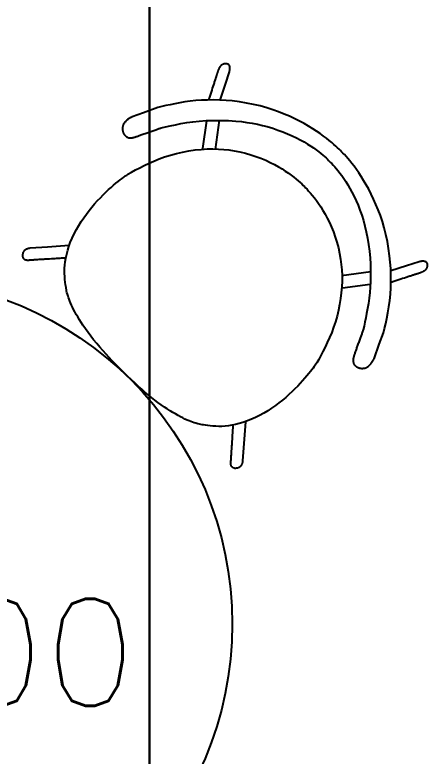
# Model space of a CAD drawing. Extents: x -120222 to -41942, y -19134 to 30932.
# Drawn here: x -91482 to -90885, y 5403 to 6477 of the extents above; entities that cross this region are included whole.
import ezdxf
from ezdxf.enums import TextEntityAlignment as Align

# ---------------------------------------------------------------- set-up
doc = ezdxf.new("R2010")
doc.units = 0
doc.header["$LTSCALE"] = 150
doc.header["$MEASUREMENT"] = 0
doc.layers.get('0').update_dxf_attribs({"linetype": 'CONTINUOUS'})
doc.layers.add('_____', color=7, linetype='CONTINUOUS')
doc.layers.add('___B', color=7, linetype='CONTINUOUS')
doc.styles.get("Standard").update_dxf_attribs({"font": 'txt', "bigfont": 'BIGFONT.SHX'})

# ---------------------------------------------------------------- blocks, each defined once
blk = doc.blocks.new('____-441')
at = {"color": 1, "linetype": 'Continuous'}
for p, q in [((-97645, 1734.7), (-97639.4, 1775.1)), ((-97627, 1733.4), (-97621, 1775.9)), ((-97444.4, 1550.9), (-97401.9, 1556.8)), ((-97443.1, 1532.8), (-97402.7, 1538.4))]:
    blk.add_line(p, q, dxfattribs=at)
for points in [[(-97623.3, 1847.3, 0), (-97623.4, 1846.9, 0), (-97623.5, 1846.5, 0), (-97623.7, 1846, 0), (-97623.9, 1845.4, 0), (-97624.1, 1844.8, 0), (-97624.3, 1844.1, 0), (-97624.5, 1843.5, 0), (-97624.7, 1842.8, 0), (-97624.9, 1842.1, 0), (-97625.2, 1841.4, 0), (-97625.4, 1840.6, 0), (-97625.7, 1839.8, 0), (-97626, 1838.9, 0), (-97626.3, 1837.9, 0), (-97626.6, 1836.9, 0), (-97627, 1835.8, 0), (-97627.4, 1834.6, 0), (-97627.7, 1833.4, 0), (-97628.1, 1832.2, 0), (-97628.5, 1831, 0), (-97628.9, 1829.7, 0), (-97629.4, 1828.5, 0), (-97629.8, 1827.2, 0), (-97630.6, 1824.6, 0), (-97631.5, 1822, 0), (-97632.3, 1819.5, 0), (-97632.8, 1818, 0), (-97633.2, 1816.5, 0), (-97633.7, 1815.1, 0), (-97634.1, 1813.7, 0), (-97634.6, 1812.2, 0), (-97635.1, 1810.7, 0), (-97635.6, 1809.2, 0), (-97636, 1807.9, 0), (-97636.4, 1806.6, 0), (-97636.8, 1805.4, 0)], [(-97609.8, 1857.3, 0), (-97610.3, 1857.4, 0), (-97610.9, 1857.5, 0), (-97611.5, 1857.5, 0), (-97612, 1857.5, 0), (-97612.5, 1857.5, 0), (-97613, 1857.5, 0), (-97613.5, 1857.5, 0), (-97614, 1857.4, 0), (-97614.5, 1857.3, 0), (-97614.9, 1857.2, 0), (-97615.4, 1857.1, 0), (-97615.8, 1856.9, 0), (-97616.3, 1856.7, 0), (-97616.8, 1856.5, 0), (-97617.2, 1856.2, 0), (-97617.6, 1855.9, 0), (-97618.1, 1855.6, 0), (-97618.5, 1855.3, 0), (-97618.9, 1854.9, 0), (-97619.3, 1854.5, 0), (-97619.7, 1854, 0), (-97620.1, 1853.5, 0), (-97620.5, 1853, 0), (-97620.9, 1852.4, 0), (-97621.3, 1851.8, 0), (-97621.6, 1851.2, 0), (-97621.9, 1850.6, 0), (-97622.2, 1850, 0), (-97622.5, 1849.3, 0), (-97622.8, 1848.7, 0), (-97623, 1848, 0), (-97623.3, 1847.3, 0)], [(-97606.7, 1845.8, 0), (-97606.6, 1846.2, 0), (-97606.5, 1846.5, 0), (-97606.4, 1846.9, 0), (-97606.3, 1847.3, 0), (-97606.2, 1847.8, 0), (-97606.2, 1848.2, 0), (-97606.1, 1848.6, 0), (-97606, 1849.1, 0), (-97605.9, 1849.6, 0), (-97605.9, 1850.2, 0), (-97605.9, 1850.8, 0), (-97605.9, 1851.3, 0), (-97605.9, 1851.9, 0), (-97606, 1852.5, 0), (-97606, 1853.1, 0), (-97606.1, 1853.5, 0), (-97606.2, 1853.9, 0), (-97606.3, 1854.2, 0), (-97606.4, 1854.5, 0), (-97606.5, 1854.8, 0), (-97606.6, 1855.1, 0), (-97606.8, 1855.3, 0), (-97606.9, 1855.6, 0), (-97607.1, 1855.8, 0), (-97607.3, 1856, 0), (-97607.5, 1856.1, 0), (-97607.7, 1856.3, 0), (-97608, 1856.6, 0), (-97608.3, 1856.7, 0), (-97608.6, 1856.9, 0), (-97608.9, 1857, 0), (-97609.2, 1857.1, 0), (-97609.5, 1857.2, 0), (-97609.8, 1857.3, 0)], [(-97619.9, 1804.8, 0), (-97612.5, 1827.8, 0), (-97606.7, 1845.8, 0)], [(-97445.9, 1731.9, 0), (-97447.7, 1733.7, 0), (-97449.9, 1735.8, 0), (-97452.4, 1738.1, 0), (-97455.2, 1740.7, 0), (-97458.5, 1743.5, 0), (-97462.2, 1746.6, 0), (-97466.1, 1749.6, 0), (-97470.5, 1752.9, 0), (-97475.2, 1756.4, 0), (-97480.4, 1759.9, 0), (-97485.9, 1763.5, 0), (-97491.9, 1767.1, 0), (-97498.2, 1770.8, 0), (-97505, 1774.4, 0), (-97512.1, 1778, 0), (-97519.6, 1781.5, 0), (-97527.3, 1784.8, 0), (-97535.4, 1788, 0), (-97543.9, 1791, 0), (-97552.7, 1793.8, 0), (-97562, 1796.4, 0), (-97571.7, 1798.7, 0), (-97581.7, 1800.7, 0), (-97592.1, 1802.4, 0), (-97602.9, 1803.7, 0), (-97611.5, 1804.4, 0), (-97620.4, 1804.8, 0), (-97629.5, 1805.1, 0), (-97638.3, 1805, 0), (-97646.9, 1804.7, 0), (-97655.2, 1804.2, 0), (-97663.3, 1803.3, 0), (-97671.1, 1802.2, 0), (-97678.7, 1801, 0), (-97685.8, 1799.6, 0), (-97692.5, 1798.3, 0), (-97698.8, 1797, 0), (-97704.6, 1795.6, 0), (-97710.1, 1794.2, 0)], [(-97710.1, 1794.2, 0), (-97731.1, 1786.6, 0), (-97747.5, 1780.6, 0)], [(-97747.5, 1780.6, 0), (-97748.2, 1780.3, 0), (-97748.8, 1779.9, 0), (-97749.5, 1779.6, 0), (-97750.2, 1779.2, 0), (-97751, 1778.7, 0), (-97751.8, 1778.3, 0), (-97752.6, 1777.8, 0), (-97753.4, 1777.2, 0), (-97754.2, 1776.6, 0), (-97754.9, 1776, 0), (-97755.7, 1775.3, 0), (-97756.5, 1774.5, 0), (-97757.2, 1773.8, 0), (-97757.8, 1773.1, 0), (-97758.4, 1772.4, 0), (-97758.9, 1771.7, 0), (-97759.4, 1771, 0), (-97759.8, 1770.5, 0), (-97760.1, 1769.9, 0), (-97760.4, 1769.3, 0), (-97760.7, 1768.7, 0), (-97760.9, 1768.1, 0), (-97761.1, 1767.5, 0), (-97761.2, 1766.9, 0), (-97761.3, 1766.3, 0), (-97761.4, 1765.8, 0), (-97761.4, 1765.2, 0), (-97761.5, 1764.7, 0), (-97761.5, 1763.9, 0), (-97761.5, 1763.1, 0), (-97761.5, 1762.4, 0), (-97761.4, 1761.7, 0), (-97761.3, 1761, 0), (-97761.1, 1760.3, 0)], [(-97705.7, 1764.8, 0), (-97699.3, 1766.3, 0), (-97692.3, 1767.9, 0), (-97684.8, 1769.3, 0), (-97676.9, 1770.8, 0), (-97668.4, 1772.3, 0), (-97659.6, 1773.5, 0), (-97650.5, 1774.5, 0), (-97640.2, 1775.2, 0), (-97629.5, 1775.6, 0), (-97618.6, 1775.6, 0), (-97607.9, 1775.3, 0), (-97597.6, 1774.6, 0), (-97589.3, 1773.8, 0), (-97581.3, 1772.7, 0), (-97573.5, 1771.4, 0), (-97566, 1769.9, 0), (-97558.8, 1768.2, 0), (-97551.8, 1766.5, 0), (-97543.9, 1764.1, 0), (-97536.4, 1761.6, 0), (-97529.2, 1759, 0), (-97522.4, 1756.2, 0), (-97515.9, 1753.4, 0), (-97509.7, 1750.4, 0), (-97504, 1747.3, 0), (-97498.6, 1744.3, 0), (-97493.5, 1741.3, 0), (-97488.9, 1738.4, 0), (-97484.7, 1735.6, 0), (-97480.8, 1732.8, 0), (-97477.3, 1730.2, 0), (-97474.1, 1727.6, 0), (-97471.3, 1725.3, 0), (-97468.8, 1723.1, 0), (-97466.6, 1721.1, 0), (-97464.7, 1719.3, 0), (-97463, 1717.6, 0), (-97461.6, 1716.2, 0)], [(-97742.5, 1751.7, 0), (-97741.6, 1752, 0), (-97740.6, 1752.3, 0), (-97739.5, 1752.7, 0), (-97738.4, 1753.1, 0), (-97737.2, 1753.5, 0), (-97736, 1753.9, 0), (-97734.7, 1754.4, 0), (-97733.3, 1754.9, 0), (-97731.9, 1755.4, 0), (-97730.4, 1755.9, 0), (-97728.9, 1756.4, 0), (-97727.4, 1757, 0), (-97725.8, 1757.5, 0), (-97724.5, 1758, 0), (-97723.2, 1758.5, 0), (-97721.9, 1758.9, 0), (-97720.6, 1759.4, 0), (-97719.1, 1759.9, 0), (-97717.6, 1760.5, 0), (-97716.1, 1761, 0), (-97714.7, 1761.5, 0), (-97713.4, 1762, 0), (-97712.2, 1762.4, 0), (-97711, 1762.9, 0), (-97710, 1763.2, 0), (-97709, 1763.6, 0), (-97708.1, 1763.9, 0), (-97707.2, 1764.2, 0), (-97706.4, 1764.5, 0), (-97705.7, 1764.8, 0)], [(-97761.1, 1760.3, 0), (-97761, 1759.8, 0), (-97760.9, 1759.2, 0), (-97760.7, 1758.7, 0), (-97760.5, 1758.1, 0), (-97760.3, 1757.4, 0), (-97760.1, 1756.9, 0), (-97759.9, 1756.4, 0), (-97759.6, 1755.9, 0), (-97759.3, 1755.4, 0), (-97759, 1754.9, 0), (-97758.6, 1754.4, 0), (-97758.2, 1753.9, 0), (-97757.8, 1753.5, 0), (-97757.3, 1753, 0), (-97756.8, 1752.6, 0), (-97756.4, 1752.2, 0), (-97755.9, 1751.9, 0), (-97755.4, 1751.6, 0), (-97755, 1751.3, 0), (-97754.4, 1751.1, 0), (-97753.9, 1750.9, 0), (-97753.3, 1750.7, 0), (-97752.7, 1750.5, 0), (-97752.1, 1750.4, 0), (-97751.5, 1750.3, 0), (-97750.9, 1750.3, 0), (-97750.3, 1750.3, 0), (-97749.6, 1750.3, 0), (-97749, 1750.3, 0), (-97748.4, 1750.4, 0), (-97747.7, 1750.5, 0), (-97746.6, 1750.6, 0), (-97745.6, 1750.8, 0), (-97744.5, 1751.1, 0), (-97743.5, 1751.3, 0), (-97742.5, 1751.7, 0)], [(-97753.6, 1697.6, 0), (-97748.3, 1700.7, 0), (-97742.6, 1703.8, 0), (-97736.5, 1706.9, 0), (-97730, 1710.1, 0), (-97723.1, 1713.4, 0), (-97715.9, 1716.7, 0), (-97708.3, 1719.8, 0), (-97700.5, 1722.6, 0), (-97692.1, 1725.3, 0), (-97683.4, 1727.6, 0), (-97674.4, 1729.7, 0), (-97665.3, 1731.4, 0), (-97656.3, 1732.7, 0), (-97647.6, 1733.6, 0), (-97639.1, 1734.2, 0), (-97630.8, 1734.3, 0), (-97622.7, 1734.1, 0), (-97614.9, 1733.5, 0), (-97607.3, 1732.7, 0), (-97599.9, 1731.6, 0), (-97591.5, 1730, 0), (-97583.4, 1728, 0), (-97575.6, 1725.8, 0), (-97568.2, 1723.4, 0), (-97561, 1720.7, 0), (-97554.1, 1717.8, 0), (-97547.6, 1714.7, 0), (-97541.5, 1711.6, 0), (-97535.8, 1708.4, 0), (-97530.5, 1705.3, 0), (-97525.7, 1702.1, 0), (-97521.2, 1699, 0), (-97517, 1696.1, 0), (-97513.2, 1693.2, 0), (-97509.9, 1690.5, 0), (-97506.9, 1687.9, 0), (-97504.2, 1685.5, 0), (-97501.9, 1683.4, 0), (-97499.8, 1681.4, 0), (-97498.1, 1679.7, 0)], [(-97383.6, 1467.7, 0), (-97382, 1474.2, 0), (-97380.3, 1481.2, 0), (-97378.8, 1488.8, 0), (-97377.2, 1496.9, 0), (-97375.8, 1505.6, 0), (-97374.5, 1514.6, 0), (-97373.5, 1524, 0), (-97373, 1532.9, 0), (-97372.7, 1542.1, 0), (-97372.8, 1551.5, 0), (-97373.1, 1561.1, 0), (-97373.7, 1570.4, 0), (-97374.6, 1579.5, 0), (-97376.1, 1590.1, 0), (-97377.9, 1600.3, 0), (-97380.1, 1610.2, 0), (-97382.5, 1619.8, 0), (-97385.2, 1628.9, 0), (-97388.1, 1637.6, 0), (-97391.2, 1645.9, 0), (-97394.4, 1653.8, 0), (-97397.8, 1661.4, 0), (-97401.3, 1668.8, 0), (-97404.9, 1675.7, 0), (-97408.6, 1682.3, 0), (-97412.3, 1688.5, 0), (-97415.9, 1694.3, 0), (-97419.3, 1699.6, 0), (-97422.8, 1704.5, 0), (-97426.1, 1709, 0), (-97429.3, 1713.1, 0), (-97432.3, 1716.9, 0), (-97435.1, 1720.3, 0), (-97437.7, 1723.2, 0), (-97440.1, 1725.9, 0), (-97442.3, 1728.2, 0), (-97444.2, 1730.2, 0), (-97445.9, 1731.9, 0)], [(-97461.6, 1716.2, 0), (-97460.1, 1714.7, 0), (-97458.4, 1713, 0), (-97456.4, 1710.9, 0), (-97454.2, 1708.5, 0), (-97451.9, 1705.8, 0), (-97449.3, 1702.6, 0), (-97446.7, 1699.3, 0), (-97444, 1695.6, 0), (-97441.1, 1691.5, 0), (-97438.2, 1687.1, 0), (-97435.2, 1682.2, 0), (-97432.2, 1677, 0), (-97429.2, 1671.5, 0), (-97426.2, 1665.5, 0), (-97423.2, 1659.2, 0), (-97420.4, 1652.5, 0), (-97417.7, 1645.6, 0), (-97415.1, 1638.3, 0), (-97412.6, 1630.6, 0), (-97410.4, 1622.5, 0), (-97408.4, 1614, 0), (-97406.6, 1605, 0), (-97405, 1595.7, 0), (-97403.8, 1586, 0), (-97402.9, 1575.9, 0), (-97402.4, 1567.7, 0), (-97402.2, 1559.3, 0), (-97402.2, 1550.7, 0), (-97402.4, 1542.2, 0), (-97402.8, 1534, 0), (-97403.4, 1526, 0), (-97404.3, 1518.1, 0), (-97405.4, 1510.5, 0), (-97406.6, 1503.1, 0), (-97407.9, 1496, 0), (-97409.1, 1489.5, 0), (-97410.4, 1483.3, 0), (-97411.7, 1477.5, 0), (-97413, 1472.1, 0)], [(-97843.3, 1533.6, 0), (-97843.9, 1537.2, 0), (-97844.5, 1541, 0), (-97844.9, 1545.2, 0), (-97845.2, 1549.7, 0), (-97845.4, 1553.5, 0), (-97845.5, 1557.4, 0), (-97845.5, 1561.5, 0), (-97845.1, 1565.7, 0), (-97844.5, 1570.8, 0), (-97843.6, 1576.2, 0), (-97842.3, 1581.8, 0), (-97840.8, 1587.5, 0), (-97839, 1593.1, 0), (-97837.1, 1598.6, 0), (-97834.5, 1605, 0), (-97831.5, 1611.3, 0), (-97828.3, 1617.5, 0), (-97824.9, 1623.4, 0), (-97821.3, 1629.2, 0), (-97817.6, 1634.6, 0), (-97813.8, 1639.9, 0), (-97809.8, 1645, 0), (-97805.9, 1649.9, 0), (-97801.8, 1654.7, 0), (-97797.6, 1659.3, 0), (-97793.5, 1663.6, 0), (-97789.4, 1667.7, 0), (-97785.4, 1671.6, 0), (-97781.6, 1675.2, 0), (-97777.9, 1678.5, 0), (-97774.3, 1681.6, 0), (-97771, 1684.4, 0), (-97767.8, 1687, 0), (-97764.8, 1689.4, 0), (-97762.1, 1691.5, 0), (-97759.6, 1693.3, 0), (-97757.4, 1695, 0), (-97755.4, 1696.4, 0), (-97753.6, 1697.6, 0)], [(-97498.1, 1679.7, 0), (-97496.3, 1677.9, 0), (-97494.2, 1675.7, 0), (-97491.9, 1673.2, 0), (-97489.3, 1670.3, 0), (-97486.6, 1667, 0), (-97483.6, 1663.3, 0), (-97480.7, 1659.4, 0), (-97477.7, 1655, 0), (-97474.5, 1650.3, 0), (-97471.3, 1645.2, 0), (-97468.1, 1639.7, 0), (-97465, 1633.8, 0), (-97461.8, 1627.5, 0), (-97458.8, 1620.9, 0), (-97456, 1613.9, 0), (-97453.4, 1606.5, 0), (-97451, 1599, 0), (-97448.9, 1591, 0), (-97447.1, 1582.8, 0), (-97445.6, 1574.3, 0), (-97444.7, 1566.7, 0), (-97444, 1559, 0), (-97443.6, 1551, 0), (-97443.5, 1542.8, 0), (-97443.9, 1534.5, 0), (-97444.6, 1525.8, 0), (-97445.7, 1517.5, 0), (-97447.1, 1509, 0), (-97448.8, 1500.4, 0), (-97450.8, 1492, 0), (-97453.1, 1483.9, 0), (-97455.7, 1475.9, 0), (-97458.5, 1468.3, 0), (-97461.6, 1460.9, 0), (-97464.9, 1453.8, 0), (-97468.1, 1447, 0), (-97471.2, 1440.8, 0), (-97474.2, 1434.9, 0), (-97477.2, 1429.3, 0), (-97480.2, 1424.2, 0)], [(-97895.2, 1590.3, 0), (-97895.5, 1590.3, 0), (-97896, 1590.2, 0), (-97896.4, 1590.2, 0), (-97896.8, 1590.1, 0), (-97897.3, 1590, 0), (-97897.8, 1589.9, 0), (-97898.3, 1589.8, 0), (-97898.8, 1589.6, 0), (-97899.3, 1589.4, 0), (-97899.9, 1589.2, 0), (-97900.4, 1589, 0), (-97900.9, 1588.8, 0), (-97901.5, 1588.5, 0), (-97901.9, 1588.2, 0), (-97902.3, 1588, 0), (-97902.7, 1587.7, 0), (-97903.1, 1587.4, 0), (-97903.4, 1587.2, 0), (-97903.7, 1586.9, 0), (-97904, 1586.7, 0), (-97904.2, 1586.4, 0), (-97904.4, 1586.1, 0), (-97904.6, 1585.9, 0), (-97904.8, 1585.6, 0), (-97905, 1585.3, 0), (-97905.1, 1585, 0), (-97905.2, 1584.7, 0), (-97905.4, 1584.4, 0), (-97905.5, 1584, 0), (-97905.7, 1583.6, 0), (-97905.8, 1583.2, 0), (-97905.9, 1582.8, 0), (-97906, 1582.4, 0), (-97906, 1582.1, 0)], [(-97838.7, 1594.2, 0), (-97870.3, 1592, 0), (-97895.2, 1590.3, 0)], [(-97906, 1582.1, 0), (-97906.1, 1581.7, 0), (-97906.2, 1581.2, 0), (-97906.2, 1580.8, 0), (-97906.3, 1580.3, 0), (-97906.3, 1580, 0), (-97906.3, 1579.7, 0), (-97906.3, 1579.3, 0), (-97906.3, 1579, 0), (-97906.2, 1578.7, 0), (-97906.2, 1578.3, 0), (-97906.1, 1577.9, 0), (-97906, 1577.5, 0), (-97905.8, 1577.2, 0), (-97905.7, 1576.8, 0), (-97905.5, 1576.4, 0), (-97905.3, 1576, 0), (-97905.1, 1575.7, 0), (-97904.8, 1575.4, 0), (-97904.6, 1575.1, 0), (-97904.3, 1574.9, 0), (-97904, 1574.6, 0), (-97903.7, 1574.4, 0), (-97903.4, 1574.2, 0), (-97903.1, 1574, 0), (-97902.8, 1573.9, 0), (-97902.4, 1573.8, 0), (-97902, 1573.7, 0), (-97901.6, 1573.6, 0), (-97901, 1573.5, 0), (-97900.4, 1573.4, 0), (-97899.7, 1573.3, 0), (-97899.1, 1573.3, 0), (-97898.5, 1573.2, 0), (-97897.8, 1573.2, 0), (-97897.2, 1573.3, 0)], [(-97897.2, 1573.3, 0), (-97896.7, 1573.3, 0), (-97896.1, 1573.4, 0), (-97895.3, 1573.4, 0), (-97894.5, 1573.5, 0), (-97893.7, 1573.5, 0), (-97892.7, 1573.6, 0), (-97891.7, 1573.7, 0), (-97890.6, 1573.7, 0), (-97889.5, 1573.8, 0), (-97888.2, 1573.9, 0), (-97886.9, 1574, 0), (-97885.5, 1574.1, 0), (-97883.9, 1574.2, 0), (-97882.3, 1574.3, 0), (-97880.5, 1574.4, 0), (-97878.7, 1574.5, 0), (-97877.1, 1574.6, 0), (-97875.5, 1574.7, 0), (-97873.9, 1574.8, 0), (-97872.3, 1574.9, 0), (-97870.7, 1575, 0), (-97867.4, 1575.2, 0), (-97864.1, 1575.4, 0), (-97860.9, 1575.6, 0), (-97859.1, 1575.7, 0), (-97857.2, 1575.8, 0), (-97855.5, 1575.9, 0), (-97853.8, 1576, 0), (-97851.8, 1576.2, 0), (-97849.9, 1576.3, 0), (-97848.2, 1576.4, 0), (-97846.5, 1576.5, 0), (-97844.9, 1576.6, 0), (-97843.4, 1576.7, 0)], [(-97373, 1557.9, 0), (-97350, 1565.3, 0), (-97332, 1571.1, 0)], [(-97332, 1571.1, 0), (-97331.6, 1571.2, 0), (-97331.3, 1571.3, 0), (-97330.9, 1571.4, 0), (-97330.5, 1571.5, 0), (-97330, 1571.6, 0), (-97329.6, 1571.6, 0), (-97329.2, 1571.7, 0), (-97328.7, 1571.8, 0), (-97328.2, 1571.9, 0), (-97327.6, 1571.9, 0), (-97327.1, 1571.9, 0), (-97326.5, 1571.9, 0), (-97325.9, 1571.9, 0), (-97325.3, 1571.9, 0), (-97324.7, 1571.8, 0), (-97324.3, 1571.7, 0), (-97324, 1571.6, 0), (-97323.6, 1571.5, 0), (-97323.3, 1571.4, 0), (-97323, 1571.3, 0), (-97322.7, 1571.2, 0), (-97322.5, 1571, 0), (-97322.3, 1570.9, 0), (-97322.1, 1570.7, 0), (-97321.9, 1570.5, 0), (-97321.7, 1570.4, 0), (-97321.5, 1570.1, 0), (-97321.3, 1569.8, 0), (-97321.1, 1569.5, 0), (-97320.9, 1569.2, 0), (-97320.8, 1568.9, 0), (-97320.7, 1568.6, 0), (-97320.6, 1568.3, 0), (-97320.5, 1568, 0)], [(-97320.5, 1568, 0), (-97320.4, 1567.5, 0), (-97320.3, 1566.9, 0), (-97320.3, 1566.4, 0), (-97320.3, 1565.8, 0), (-97320.3, 1565.3, 0), (-97320.3, 1564.8, 0), (-97320.3, 1564.3, 0), (-97320.4, 1563.8, 0), (-97320.5, 1563.4, 0), (-97320.6, 1562.9, 0), (-97320.7, 1562.5, 0), (-97320.9, 1562, 0), (-97321.1, 1561.5, 0), (-97321.4, 1561.1, 0), (-97321.6, 1560.6, 0), (-97321.9, 1560.2, 0), (-97322.2, 1559.8, 0), (-97322.5, 1559.3, 0), (-97322.9, 1558.9, 0), (-97323.3, 1558.5, 0), (-97323.8, 1558.1, 0), (-97324.3, 1557.7, 0), (-97324.8, 1557.3, 0), (-97325.4, 1556.9, 0), (-97326, 1556.5, 0), (-97326.6, 1556.2, 0), (-97327.2, 1555.9, 0), (-97327.8, 1555.6, 0), (-97328.5, 1555.3, 0), (-97329.1, 1555, 0), (-97329.8, 1554.8, 0), (-97330.5, 1554.5, 0)], [(-97330.5, 1554.5, 0), (-97330.9, 1554.4, 0), (-97331.3, 1554.3, 0), (-97331.8, 1554.1, 0), (-97332.4, 1553.9, 0), (-97333, 1553.7, 0), (-97333.7, 1553.5, 0), (-97334.3, 1553.3, 0), (-97335, 1553.1, 0), (-97335.7, 1552.9, 0), (-97336.4, 1552.6, 0), (-97337.2, 1552.4, 0), (-97338, 1552.1, 0), (-97338.9, 1551.8, 0), (-97339.9, 1551.5, 0), (-97340.9, 1551.2, 0), (-97342, 1550.8, 0), (-97343.2, 1550.5, 0), (-97344.4, 1550.1, 0), (-97345.6, 1549.7, 0), (-97346.8, 1549.3, 0), (-97348.1, 1548.9, 0), (-97349.3, 1548.5, 0), (-97350.6, 1548, 0), (-97353.2, 1547.2, 0), (-97355.8, 1546.4, 0), (-97358.4, 1545.5, 0), (-97359.8, 1545.1, 0), (-97361.3, 1544.6, 0), (-97362.7, 1544.1, 0), (-97364.1, 1543.7, 0), (-97365.6, 1543.2, 0), (-97367.1, 1542.7, 0), (-97368.6, 1542.2, 0), (-97369.9, 1541.8, 0), (-97371.2, 1541.4, 0), (-97372.4, 1541, 0)], [(-97763.5, 1414.4, 0), (-97767.7, 1418.5, 0), (-97771.9, 1422.9, 0), (-97776.3, 1427.4, 0), (-97780.7, 1432.1, 0), (-97785.3, 1437, 0), (-97789.8, 1442, 0), (-97794.4, 1447.2, 0), (-97798.9, 1452.5, 0), (-97803.3, 1457.8, 0), (-97807.5, 1463, 0), (-97811.4, 1468.3, 0), (-97815.2, 1473.5, 0), (-97818.7, 1478.7, 0), (-97821.4, 1482.8, 0), (-97823.9, 1486.8, 0), (-97826.2, 1490.8, 0), (-97828.4, 1494.5, 0), (-97830.5, 1498.2, 0), (-97832.3, 1501.7, 0), (-97834, 1505, 0), (-97835.5, 1508.1, 0), (-97836.8, 1511.1, 0), (-97837.9, 1513.8, 0), (-97838.9, 1516.4, 0), (-97839.7, 1518.8, 0), (-97840.4, 1521.1, 0), (-97841.2, 1523.6, 0), (-97841.9, 1526, 0), (-97842.4, 1528.2, 0), (-97842.8, 1530.2, 0), (-97843.1, 1532, 0), (-97843.3, 1533.6, 0)], [(-97413, 1472.1, 0), (-97413.3, 1471.3, 0), (-97413.6, 1470.4, 0), (-97414, 1469.5, 0), (-97414.3, 1468.5, 0), (-97414.7, 1467.4, 0), (-97415.1, 1466.3, 0), (-97415.6, 1465.1, 0), (-97416, 1463.8, 0), (-97416.5, 1462.5, 0), (-97416.9, 1461.3, 0), (-97417.4, 1460, 0), (-97417.9, 1458.7, 0), (-97418.4, 1457.3, 0), (-97418.9, 1455.9, 0), (-97419.4, 1454.4, 0), (-97419.9, 1452.9, 0), (-97420.5, 1451.5, 0), (-97421, 1450.1, 0), (-97421.5, 1448.7, 0), (-97421.9, 1447.4, 0), (-97422.4, 1446.1, 0), (-97422.8, 1444.8, 0), (-97423.3, 1443.6, 0), (-97423.7, 1442.4, 0), (-97424.1, 1441.2, 0), (-97424.5, 1440.1, 0), (-97424.9, 1439, 0), (-97425.2, 1438, 0), (-97425.6, 1437, 0), (-97425.9, 1436.1, 0), (-97426.2, 1435.3, 0)], [(-97397.2, 1430.3, 0), (-97389.6, 1451.2, 0), (-97383.6, 1467.7, 0)], [(-97426.2, 1435.3, 0), (-97426.4, 1434.4, 0), (-97426.7, 1433.5, 0), (-97426.9, 1432.5, 0), (-97427.1, 1431.6, 0), (-97427.3, 1430.6, 0), (-97427.4, 1429.9, 0), (-97427.4, 1429.3, 0), (-97427.5, 1428.6, 0), (-97427.5, 1427.9, 0), (-97427.6, 1427.2, 0), (-97427.5, 1426.6, 0), (-97427.5, 1426, 0), (-97427.4, 1425.4, 0), (-97427.2, 1424.8, 0), (-97427, 1424.2, 0), (-97426.8, 1423.6, 0), (-97426.6, 1423.1, 0), (-97426.3, 1422.6, 0), (-97426, 1422.1, 0), (-97425.7, 1421.6, 0), (-97425.4, 1421.2, 0), (-97425, 1420.8, 0), (-97424.6, 1420.3, 0), (-97424.1, 1419.8, 0), (-97423.7, 1419.4, 0), (-97423.2, 1419, 0), (-97422.7, 1418.7, 0), (-97422.2, 1418.4, 0), (-97421.7, 1418.1, 0), (-97421.2, 1417.9, 0), (-97420.7, 1417.6, 0), (-97420, 1417.4, 0), (-97419.3, 1417.1, 0), (-97418.7, 1416.9, 0), (-97418, 1416.8, 0), (-97417.4, 1416.7, 0)], [(-97417.4, 1416.7, 0), (-97416.7, 1416.5, 0), (-97416, 1416.4, 0), (-97415.2, 1416.3, 0), (-97414.4, 1416.3, 0), (-97413.6, 1416.3, 0), (-97413, 1416.4, 0), (-97412.4, 1416.4, 0), (-97411.8, 1416.5, 0), (-97411.2, 1416.6, 0), (-97410.6, 1416.7, 0), (-97410, 1416.8, 0), (-97409.4, 1417, 0), (-97408.8, 1417.3, 0), (-97408.2, 1417.6, 0), (-97407.6, 1417.9, 0), (-97407.1, 1418.2, 0), (-97406.5, 1418.6, 0), (-97405.9, 1419, 0), (-97405.4, 1419.4, 0), (-97404.8, 1419.9, 0), (-97404.3, 1420.4, 0), (-97403.8, 1420.8, 0), (-97403.1, 1421.5, 0), (-97402.5, 1422.2, 0), (-97401.8, 1422.9, 0), (-97401.3, 1423.6, 0), (-97400.7, 1424.3, 0), (-97400.2, 1425, 0), (-97399.8, 1425.7, 0), (-97399.3, 1426.4, 0), (-97398.9, 1427.1, 0), (-97398.5, 1427.8, 0), (-97398.1, 1428.5, 0), (-97397.8, 1429.1, 0), (-97397.5, 1429.7, 0), (-97397.2, 1430.3, 0)], [(-97480.2, 1424.2, 0), (-97481.3, 1422.6, 0), (-97482.6, 1420.8, 0), (-97484, 1418.8, 0), (-97485.6, 1416.7, 0), (-97487.4, 1414.3, 0), (-97489.4, 1411.7, 0), (-97491.7, 1408.9, 0), (-97494.4, 1405.7, 0), (-97497.3, 1402.2, 0), (-97500.6, 1398.5, 0), (-97504.1, 1394.6, 0), (-97507.8, 1390.7, 0), (-97511.8, 1386.7, 0), (-97516, 1382.6, 0), (-97520.4, 1378.4, 0), (-97525.1, 1374.3, 0), (-97529.9, 1370.2, 0), (-97534.9, 1366.3, 0), (-97540.1, 1362.4, 0), (-97545.5, 1358.6, 0), (-97551, 1355, 0), (-97556.9, 1351.5, 0), (-97562.9, 1348.1, 0), (-97569.1, 1345, 0), (-97575.4, 1342.2, 0), (-97582, 1339.7, 0), (-97587.2, 1338, 0), (-97592.5, 1336.4, 0), (-97597.9, 1335, 0), (-97603.1, 1334, 0), (-97608.1, 1333.1, 0), (-97613, 1332.6, 0), (-97617.6, 1332.3, 0), (-97622.2, 1332.3, 0), (-97626.5, 1332.5, 0), (-97630.5, 1332.7, 0), (-97634.3, 1333.1, 0), (-97637.8, 1333.5, 0), (-97641.1, 1334, 0), (-97644.2, 1334.5, 0)], [(-97644.2, 1334.5, 0), (-97646, 1334.7, 0), (-97648, 1335.1, 0), (-97650.2, 1335.5, 0), (-97652.6, 1336.2, 0), (-97655.3, 1336.9, 0), (-97657.5, 1337.6, 0), (-97659.9, 1338.4, 0), (-97662.4, 1339.3, 0), (-97665.1, 1340.3, 0), (-97667.9, 1341.5, 0), (-97671, 1342.9, 0), (-97674.2, 1344.5, 0), (-97677.6, 1346.3, 0), (-97681.1, 1348.2, 0), (-97684.9, 1350.3, 0), (-97688.7, 1352.6, 0), (-97692.7, 1355, 0), (-97696.8, 1357.5, 0), (-97700.9, 1360.2, 0), (-97705.5, 1363.5, 0), (-97710.2, 1366.8, 0), (-97714.9, 1370.4, 0), (-97719.5, 1374.1, 0), (-97724.3, 1378, 0), (-97729, 1382, 0), (-97733.7, 1386.1, 0), (-97738.2, 1390.2, 0), (-97743.7, 1395.2, 0), (-97749, 1400.2, 0), (-97754.1, 1405, 0), (-97758.9, 1409.7, 0), (-97763.5, 1414.4, 0)], [(-97604.5, 1280.6, 0), (-97604.5, 1281.1, 0), (-97604.4, 1281.8, 0), (-97604.4, 1282.5, 0), (-97604.3, 1283.3, 0), (-97604.3, 1284.2, 0), (-97604.2, 1285.1, 0), (-97604.1, 1286.1, 0), (-97604.1, 1287.2, 0), (-97604, 1288.3, 0), (-97603.9, 1289.6, 0), (-97603.8, 1290.9, 0), (-97603.7, 1292.4, 0), (-97603.6, 1293.9, 0), (-97603.5, 1295.6, 0), (-97603.4, 1297.3, 0), (-97603.3, 1299.2, 0), (-97603.2, 1300.7, 0), (-97603.1, 1302.3, 0), (-97603, 1303.9, 0), (-97602.9, 1305.5, 0), (-97602.8, 1307.1, 0), (-97602.6, 1310.4, 0), (-97602.4, 1313.7, 0), (-97602.2, 1316.9, 0), (-97602.1, 1318.7, 0), (-97602, 1320.6, 0), (-97601.9, 1322.3, 0), (-97601.8, 1324, 0), (-97601.6, 1326, 0), (-97601.5, 1327.9, 0), (-97601.4, 1329.6, 0), (-97601.3, 1331.3, 0), (-97601.2, 1332.9, 0), (-97601.1, 1334.4, 0)], [(-97583.6, 1339.1, 0), (-97585.8, 1307.5, 0), (-97587.5, 1282.6, 0)], [(-97595.7, 1271.8, 0), (-97596.1, 1271.7, 0), (-97596.6, 1271.6, 0), (-97597, 1271.6, 0), (-97597.5, 1271.5, 0), (-97597.8, 1271.5, 0), (-97598.1, 1271.5, 0), (-97598.5, 1271.5, 0), (-97598.8, 1271.5, 0), (-97599.2, 1271.6, 0), (-97599.5, 1271.6, 0), (-97599.9, 1271.7, 0), (-97600.3, 1271.8, 0), (-97600.7, 1272, 0), (-97601, 1272.1, 0), (-97601.4, 1272.3, 0), (-97601.8, 1272.5, 0), (-97602.1, 1272.8, 0), (-97602.4, 1273, 0), (-97602.7, 1273.2, 0), (-97603, 1273.5, 0), (-97603.2, 1273.8, 0), (-97603.4, 1274.1, 0), (-97603.6, 1274.4, 0), (-97603.8, 1274.7, 0), (-97603.9, 1275, 0), (-97604, 1275.4, 0), (-97604.1, 1275.8, 0), (-97604.2, 1276.2, 0), (-97604.4, 1276.8, 0), (-97604.4, 1277.5, 0), (-97604.5, 1278.1, 0), (-97604.6, 1278.7, 0), (-97604.6, 1279.3, 0), (-97604.6, 1280, 0), (-97604.5, 1280.6, 0)], [(-97587.5, 1282.6, 0), (-97587.5, 1282.3, 0), (-97587.6, 1281.9, 0), (-97587.6, 1281.4, 0), (-97587.7, 1281, 0), (-97587.8, 1280.5, 0), (-97587.9, 1280, 0), (-97588, 1279.5, 0), (-97588.2, 1279, 0), (-97588.4, 1278.5, 0), (-97588.6, 1277.9, 0), (-97588.8, 1277.4, 0), (-97589, 1276.9, 0), (-97589.3, 1276.3, 0), (-97589.5, 1275.9, 0), (-97589.8, 1275.5, 0), (-97590.1, 1275.1, 0), (-97590.4, 1274.7, 0), (-97590.6, 1274.4, 0), (-97590.9, 1274.1, 0), (-97591.1, 1273.8, 0), (-97591.4, 1273.6, 0), (-97591.7, 1273.4, 0), (-97591.9, 1273.2, 0), (-97592.2, 1273, 0), (-97592.5, 1272.8, 0), (-97592.8, 1272.7, 0), (-97593.1, 1272.5, 0), (-97593.4, 1272.4, 0), (-97593.8, 1272.3, 0), (-97594.2, 1272.1, 0), (-97594.6, 1272, 0), (-97595, 1271.9, 0), (-97595.4, 1271.8, 0), (-97595.7, 1271.8, 0)]]:
    blk.add_polyline3d(points, dxfattribs=at)
blk = doc.blocks.new('____-444')
at = {"color": 1, "linetype": 'Continuous'}
blk.add_circle((-98102.6, 1046), 500, dxfattribs=at)
at = {"color": 1}
blk.add_blockref('____-441', (0, 0), dxfattribs=at)

msp = doc.modelspace()

# ---------------------------------------------------------------- linework, layer by layer
at = {"layer": '___B', "color": 5}
msp.add_line((-91287.45335, -18224.63715), (-91287.45335, 28821.32986), dxfattribs=at)
at = {"layer": '___B'}
msp.add_line((-91287.45335, 23512.21686), (-91287.45335, -18224.63715), dxfattribs=at)

# ---------------------------------------------------------------- block references
at = {"layer": '_____', "color": 0}
msp.add_blockref('____-444', (6435.10495, 4548.69799), dxfattribs=at)

# ---------------------------------------------------------------- texts
msp.add_text('φ1000', height=155.167101, dxfattribs=at).set_placement((-91984.95331, 5631.35061), align=Align.TOP_LEFT)

doc.saveas('drawing.dxf')
